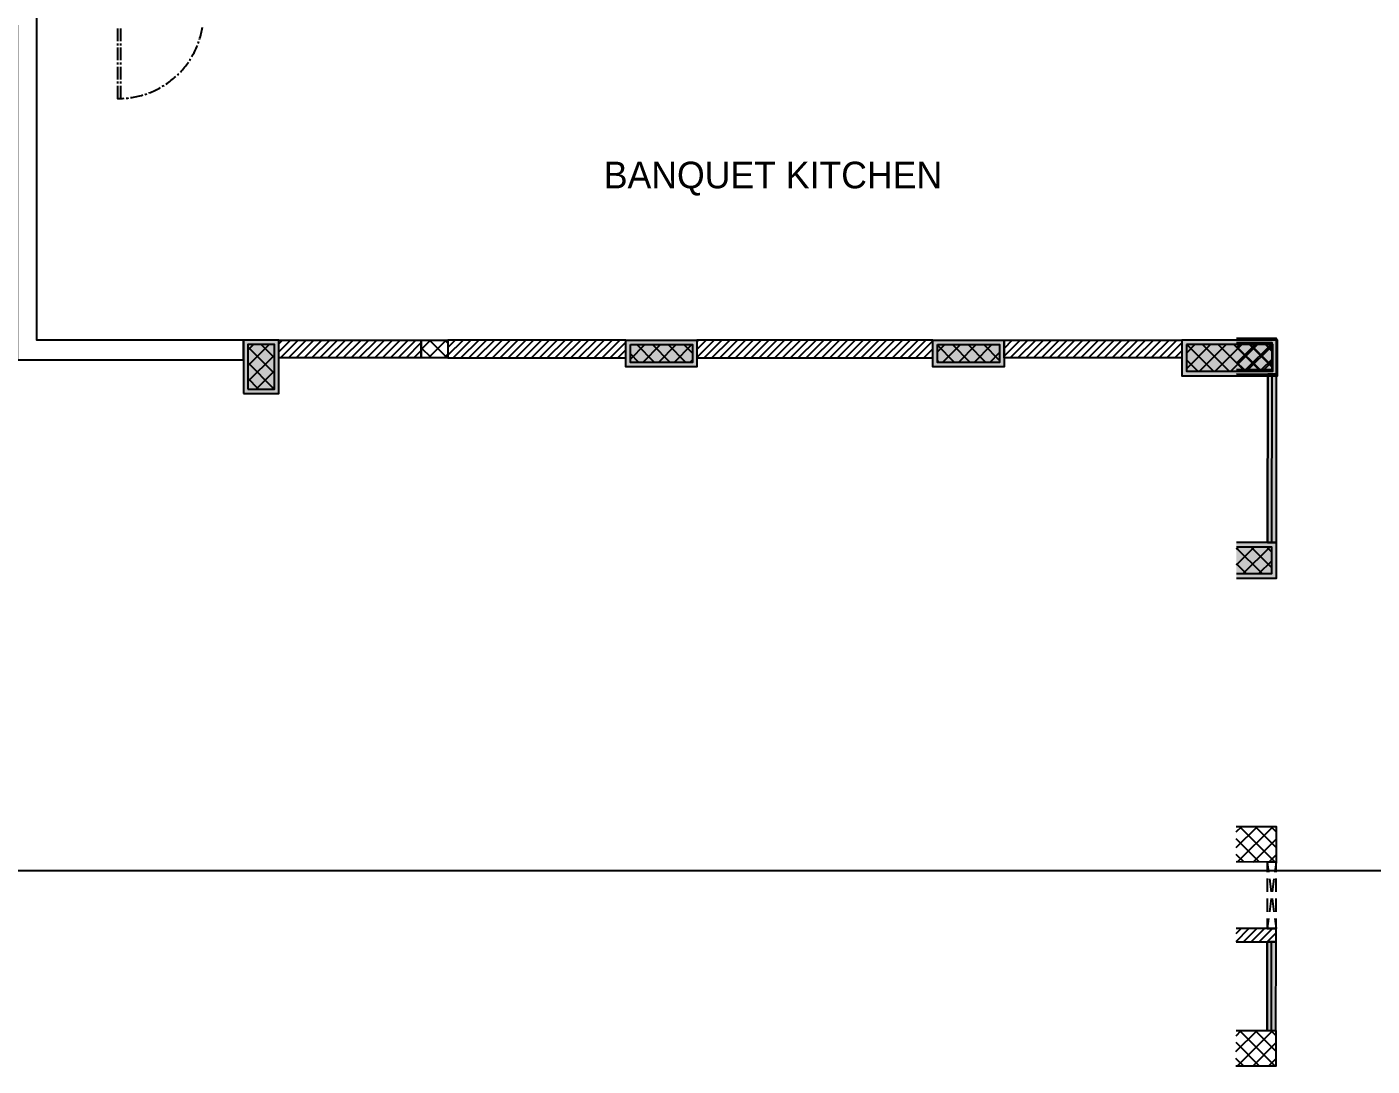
# Model space of a CAD drawing. Header units: millimetres. Extents: x -957 to 3394, y -3 to 3008.
# Drawn here: x -513 to 83, y 1147 to 1607 of the extents above; entities that cross this region are included whole.
import ezdxf

# ---------------------------------------------------------------- set-up
doc = ezdxf.new("R2010")
doc.units = ezdxf.units.MM
for name, color, linetype in [('HIDDEN', 7, 'CONTINUOUS'), ('PDF_0', 7, 'CONTINUOUS'), ('PDF_ELEVATION_5_LIGHT', 7, 'CONTINUOUS'), ('PDF_ELEVATION_HIDDEN', 7, 'CONTINUOUS'), ('PDF_FRAMING-COLUMN', 7, 'CONTINUOUS'), ('PDF_FRAMING-COLUMN_HATCH', 7, 'CONTINUOUS'), ('PDF_FSM-PODIUM-FRAMING_-_S', 7, 'CONTINUOUS'), ('PDF_HATCH_-_WALL', 7, 'CONTINUOUS'), ('PDF_I-DOOR-OPEN', 7, 'CONTINUOUS'), ('PDF_RCC', 7, 'CONTINUOUS'), ('PDF_TEXT', 7, 'CONTINUOUS'), ('PDF_WALL', 7, 'CONTINUOUS')]:
    doc.layers.add(name, color=color, linetype=linetype)
doc.styles.add('PDF_ARIAL', font='PDF_ARIAL')

msp = doc.modelspace()

# ---------------------------------------------------------------- linework, layer by layer
at = {"layer": 'HIDDEN'}
msp.add_lwpolyline([(436.18, 1918.86), (436.18, 2702.2), (-893.67, 2702.2), (-893.67, 1233.26), (436.18, 1233.26), (436.18, 1370.14)], close=True, dxfattribs=at)
at = {"layer": 'PDF_0', "color": 7}
for points in [[(36.94, 1378.64), (40.88, 1378.63), (40.94, 1453.36), (37.01, 1453.36)], [(36.94, 1378.64), (40.88, 1378.63), (40.94, 1453.36), (37.01, 1453.36)], [(36.76, 1162.32), (40.69, 1162.32), (40.73, 1201.65), (36.79, 1201.65)], [(36.76, 1162.32), (40.69, 1162.32), (40.73, 1201.65), (36.79, 1201.65)]]:
    msp.add_lwpolyline(points, close=True, dxfattribs=at)
for points in [[(36.94, 1378.64), (40.88, 1378.63), (37.01, 1453.36), (40.94, 1453.36)], [(36.94, 1378.64), (40.88, 1378.63), (37.01, 1453.36), (40.94, 1453.36)], [(36.76, 1162.32), (40.69, 1162.32), (36.79, 1201.65), (40.73, 1201.65)], [(36.76, 1162.32), (40.69, 1162.32), (36.79, 1201.65), (40.73, 1201.65)]]:
    msp.add_solid(points, dxfattribs=at)
at = {"layer": 'PDF_ELEVATION_5_LIGHT'}
for points in [[(36.94, 1378.64), (37.01, 1453.36)], [(36.94, 1378.64), (37.01, 1453.36)], [(38.91, 1378.64), (38.98, 1453.36)], [(38.91, 1378.64), (38.98, 1453.36)], [(40.88, 1378.63), (40.94, 1453.36)], [(40.88, 1378.63), (40.94, 1453.36)], [(36.76, 1162.32), (36.79, 1201.65)], [(36.76, 1162.32), (36.79, 1201.65)], [(38.73, 1162.32), (38.76, 1201.65)], [(38.73, 1162.32), (38.76, 1201.65)], [(40.69, 1162.32), (40.73, 1201.65)], [(40.69, 1162.32), (40.73, 1201.65)]]:
    msp.add_lwpolyline(points, dxfattribs=at)
at = {"layer": 'PDF_ELEVATION_HIDDEN'}
for points in [[(40.75, 1232.62), (40.76, 1237.05), (36.82, 1237.05), (36.82, 1232.63)], [(36.82, 1237.05), (37.42, 1232.53)], [(40.75, 1232.62), (40.76, 1237.05), (36.82, 1237.05), (36.82, 1232.62)], [(36.82, 1237.05), (37.42, 1232.53)], [(40.76, 1237.05), (40.15, 1232.53)], [(40.76, 1237.05), (40.15, 1232.53)], [(36.82, 1229.68), (36.81, 1223.78)], [(36.82, 1229.67), (36.81, 1223.78)], [(37.81, 1229.61), (38.58, 1223.76)], [(37.81, 1229.61), (38.58, 1223.76)], [(39.76, 1229.61), (38.97, 1223.76)], [(39.76, 1229.61), (38.97, 1223.76)], [(40.75, 1223.77), (40.75, 1229.67)], [(40.75, 1223.77), (40.75, 1229.67)], [(36.81, 1220.83), (36.8, 1214.93)], [(36.81, 1220.83), (36.8, 1214.93)], [(38.58, 1220.84), (37.8, 1214.99)], [(38.58, 1220.84), (37.8, 1214.99)], [(38.97, 1220.84), (39.75, 1214.99)], [(38.97, 1220.84), (39.75, 1214.99)], [(40.74, 1214.92), (40.74, 1220.82)], [(40.74, 1214.92), (40.74, 1220.82)], [(37.4, 1212.07), (36.8, 1207.55)], [(37.4, 1212.07), (36.8, 1207.55)], [(36.8, 1211.98), (36.8, 1207.55), (40.73, 1207.55), (40.74, 1211.97)], [(36.8, 1211.98), (36.8, 1207.55), (40.73, 1207.55), (40.74, 1211.97)], [(40.13, 1212.06), (40.73, 1207.55)], [(40.13, 1212.06), (40.73, 1207.55)]]:
    msp.add_lwpolyline(points, dxfattribs=at)
at = {"layer": 'PDF_FRAMING-COLUMN'}
for points in [[(-417.19, 1444.76), (-401.44, 1444.76), (-401.44, 1468.37), (-417.19, 1468.37)], [(-247.57, 1468.37), (-216.08, 1468.37), (-216.08, 1456.56), (-247.57, 1456.56)], [(-111.4, 1468.37), (-79.91, 1468.37), (-79.91, 1456.56), (-111.4, 1456.56)], [(-1.01, 1468.37), (-1.01, 1452.63), (41.3, 1452.63), (41.3, 1468.37)], [(-415.22, 1446.72), (-403.41, 1446.72), (-403.41, 1466.4), (-415.22, 1466.4)], [(-245.6, 1466.4), (-218.05, 1466.4), (-218.05, 1458.53), (-245.6, 1458.53)], [(-109.43, 1466.4), (-81.88, 1466.4), (-81.88, 1458.53), (-109.43, 1458.53)], [(0.96, 1466.4), (0.96, 1454.6), (39.33, 1454.6), (39.33, 1466.4)]]:
    msp.add_lwpolyline(points, close=True, dxfattribs=at)
for points in [[(23.22, 1453.38), (40.94, 1453.36), (40.95, 1469.09), (23.23, 1469.11)], [(23.22, 1455.34), (38.98, 1455.33), (38.99, 1467.13), (23.23, 1467.14)], [(23.14, 1362.92), (40.86, 1362.9), (40.88, 1378.63), (23.16, 1378.65)], [(23.14, 1364.88), (38.9, 1364.87), (38.91, 1376.67), (23.15, 1376.68)]]:
    msp.add_lwpolyline(points, dxfattribs=at)
at = {"layer": 'PDF_FRAMING-COLUMN_HATCH'}
for points in [[(-338.28, 1464.3), (-334.21, 1468.37)], [(-335.12, 1460.5), (-327.25, 1468.37)], [(-326.85, 1460.5), (-334.72, 1468.37)], [(-326.47, 1467.08), (-327.76, 1468.37)], [(-415.22, 1463.89), (-412.71, 1466.4)], [(-415.22, 1456.93), (-405.75, 1466.4)], [(-403.41, 1453.58), (-415.22, 1465.39)], [(-415.22, 1449.98), (-403.41, 1461.78)], [(-403.41, 1460.54), (-409.28, 1466.4)], [(-333.8, 1460.5), (-338.28, 1464.97)], [(-328.17, 1460.5), (-326.47, 1462.19)], [(-245.6, 1459.98), (-239.17, 1466.4)], [(-241.79, 1458.53), (-245.6, 1462.34)], [(-234.83, 1458.53), (-242.7, 1466.4)], [(-240.09, 1458.53), (-232.22, 1466.4)], [(-227.87, 1458.53), (-235.75, 1466.4)], [(-233.13, 1458.53), (-225.26, 1466.4)], [(-220.92, 1458.53), (-228.79, 1466.4)], [(-226.17, 1458.53), (-218.3, 1466.4)], [(-218.05, 1462.62), (-221.83, 1466.4)], [(-109.43, 1463.18), (-106.2, 1466.4)], [(-101.86, 1458.53), (-109.43, 1466.1)], [(-107.12, 1458.53), (-99.25, 1466.4)], [(-94.9, 1458.53), (-102.77, 1466.4)], [(-100.16, 1458.53), (-92.29, 1466.4)], [(-87.95, 1458.53), (-95.82, 1466.4)], [(-93.2, 1458.53), (-85.33, 1466.4)], [(-81.88, 1459.42), (-88.86, 1466.4)], [(-86.25, 1458.53), (-81.88, 1462.9)], [(-81.88, 1466.38), (-81.9, 1466.4)], [(0.96, 1462.65), (4.72, 1466.4)], [(0.96, 1455.69), (11.67, 1466.4)], [(12.99, 1454.6), (1.19, 1466.4)], [(6.82, 1454.6), (18.63, 1466.4)], [(19.95, 1454.6), (8.14, 1466.4)], [(13.78, 1454.6), (25.59, 1466.4)], [(26.91, 1454.6), (15.1, 1466.4)], [(20.74, 1454.6), (32.54, 1466.4)], [(33.86, 1454.6), (22.06, 1466.4)], [(23.22, 1458.17), (32.2, 1467.13)], [(23.23, 1465.12), (25.25, 1467.14)], [(33.51, 1455.33), (23.23, 1465.63)], [(27.35, 1455.34), (38.97, 1466.95)], [(27.69, 1454.6), (39.32, 1466.22)], [(38.97, 1456.83), (28.68, 1467.14)], [(39.32, 1456.1), (29.02, 1466.4)], [(38.97, 1463.78), (35.63, 1467.13)], [(39.32, 1463.05), (35.97, 1466.4)], [(-403.51, 1446.72), (-415.22, 1458.43)], [(-219.22, 1458.53), (-218.05, 1459.7)], [(-108.82, 1458.53), (-109.43, 1459.14)], [(6.04, 1454.6), (0.96, 1459.67)], [(26.56, 1455.34), (23.22, 1458.68)], [(34.3, 1455.33), (38.97, 1459.99)], [(34.65, 1454.6), (39.32, 1459.26)], [(-410.47, 1446.72), (-415.22, 1451.47)], [(-411.51, 1446.72), (-403.41, 1454.83)], [(-404.55, 1446.72), (-403.41, 1447.87)], [(23.15, 1375.72), (24.11, 1376.68)], [(23.15, 1368.77), (31.07, 1376.67)], [(34.5, 1364.87), (23.15, 1376.23)], [(26.21, 1364.88), (38.02, 1376.67)], [(38.89, 1367.43), (29.66, 1376.68)], [(38.9, 1374.38), (36.61, 1376.67)], [(27.54, 1364.88), (23.15, 1369.28)], [(33.16, 1364.87), (38.89, 1370.59)], [(23.04, 1243.41), (32.43, 1252.78)], [(23.05, 1250.36), (25.48, 1252.79)], [(23.64, 1237.06), (39.38, 1252.78)], [(40.28, 1237.04), (24.56, 1252.79)], [(40.76, 1243.52), (31.51, 1252.78)], [(40.77, 1250.47), (38.47, 1252.78)], [(33.33, 1237.05), (23.04, 1247.35)], [(30.59, 1237.05), (40.76, 1247.21)], [(26.37, 1237.06), (23.04, 1240.4)], [(37.54, 1237.05), (40.76, 1240.26)], [(22.96, 1153.03), (32.28, 1162.32)], [(22.97, 1159.98), (25.32, 1162.33)], [(23.48, 1146.6), (39.23, 1162.32)], [(40.28, 1146.59), (24.56, 1162.33)], [(40.68, 1153.13), (31.51, 1162.32)], [(40.69, 1160.09), (38.46, 1162.32)], [(33.32, 1146.59), (22.97, 1156.97)], [(30.44, 1146.59), (40.69, 1156.83)], [(26.37, 1146.6), (22.96, 1150.01)], [(37.39, 1146.59), (40.68, 1149.87)]]:
    msp.add_lwpolyline(points, dxfattribs=at)
for points in [[(-401.44, 1468.37), (-417.19, 1468.37), (-401.44, 1444.76), (-417.19, 1444.76)], [(-216.08, 1468.37), (-247.57, 1468.37), (-216.08, 1456.56), (-247.57, 1456.56)], [(-79.91, 1468.37), (-111.4, 1468.37), (-79.91, 1456.56), (-111.4, 1456.56)], [(41.3, 1468.37), (-1.01, 1468.37), (41.3, 1452.63), (-1.01, 1452.63)], [(23.22, 1453.38), (40.94, 1453.36), (23.23, 1469.11), (40.95, 1469.09)], [(-403.41, 1466.4), (-415.22, 1466.4), (-403.41, 1446.72), (-415.22, 1446.72)], [(-218.05, 1466.4), (-245.6, 1466.4), (-218.05, 1458.53), (-245.6, 1458.53)], [(-81.88, 1466.4), (-109.43, 1466.4), (-81.88, 1458.53), (-109.43, 1458.53)], [(39.33, 1466.4), (0.96, 1466.4), (39.33, 1454.6), (0.96, 1454.6)], [(23.22, 1455.34), (38.98, 1455.33), (23.23, 1467.14), (38.99, 1467.13)], [(23.14, 1362.92), (40.86, 1362.9), (23.16, 1378.65), (40.88, 1378.63)], [(23.14, 1364.88), (38.9, 1364.87), (23.15, 1376.68), (38.91, 1376.67)]]:
    msp.add_solid(points, dxfattribs=at)
at = {"layer": 'PDF_FSM-PODIUM-FRAMING_-_S'}
msp.add_lwpolyline([(-326.47, 1460.5), (-338.28, 1460.5), (-338.28, 1468.37), (-326.47, 1468.37)], close=True, dxfattribs=at)
for points in [[(23.05, 1252.79), (40.77, 1252.78), (40.76, 1237.04), (23.03, 1237.06)], [(22.97, 1162.33), (40.69, 1162.32), (40.68, 1146.58), (22.96, 1146.6)]]:
    msp.add_lwpolyline(points, dxfattribs=at)
at = {"layer": 'PDF_HATCH_-_WALL'}
for points in [[(-399.79, 1468.37), (-401.44, 1466.72)], [(-396.31, 1468.37), (-401.44, 1463.24)], [(-392.84, 1468.37), (-400.71, 1460.5)], [(-389.36, 1468.37), (-397.23, 1460.5)], [(-385.88, 1468.37), (-393.75, 1460.5)], [(-382.4, 1468.37), (-390.27, 1460.5)], [(-378.92, 1468.37), (-386.79, 1460.5)], [(-375.44, 1468.37), (-383.31, 1460.5)], [(-371.96, 1468.37), (-379.84, 1460.5)], [(-368.49, 1468.37), (-376.36, 1460.5)], [(-365.01, 1468.37), (-372.88, 1460.5)], [(-361.53, 1468.37), (-369.4, 1460.5)], [(-358.05, 1468.37), (-365.92, 1460.5)], [(-354.57, 1468.37), (-362.44, 1460.5)], [(-351.09, 1468.37), (-358.96, 1460.5)], [(-347.62, 1468.37), (-355.49, 1460.5)], [(-344.14, 1468.37), (-352.01, 1460.5)], [(-340.66, 1468.37), (-348.53, 1460.5)], [(-323.27, 1468.37), (-326.47, 1465.16)], [(-319.79, 1468.37), (-326.47, 1461.69)], [(-316.31, 1468.37), (-324.18, 1460.5)], [(-312.83, 1468.37), (-320.7, 1460.5)], [(-309.35, 1468.37), (-317.22, 1460.5)], [(-305.87, 1468.37), (-313.74, 1460.5)], [(-302.39, 1468.37), (-310.27, 1460.5)], [(-298.92, 1468.37), (-306.79, 1460.5)], [(-295.44, 1468.37), (-303.31, 1460.5)], [(-291.96, 1468.37), (-299.83, 1460.5)], [(-288.48, 1468.37), (-296.35, 1460.5)], [(-285, 1468.37), (-292.87, 1460.5)], [(-281.52, 1468.37), (-289.39, 1460.5)], [(-278.05, 1468.37), (-285.92, 1460.5)], [(-274.57, 1468.37), (-282.44, 1460.5)], [(-271.09, 1468.37), (-278.96, 1460.5)], [(-267.61, 1468.37), (-275.48, 1460.5)], [(-264.13, 1468.37), (-272, 1460.5)], [(-260.65, 1468.37), (-268.52, 1460.5)], [(-257.17, 1468.37), (-265.05, 1460.5)], [(-253.7, 1468.37), (-261.57, 1460.5)], [(-250.22, 1468.37), (-258.09, 1460.5)], [(-247.57, 1467.54), (-254.61, 1460.5)], [(-215.43, 1468.37), (-216.08, 1467.72)], [(-211.95, 1468.37), (-216.08, 1464.24)], [(-208.47, 1468.37), (-216.08, 1460.76)], [(-205, 1468.37), (-212.87, 1460.5)], [(-201.52, 1468.37), (-209.39, 1460.5)], [(-198.04, 1468.37), (-205.91, 1460.5)], [(-194.56, 1468.37), (-202.43, 1460.5)], [(-191.08, 1468.37), (-198.95, 1460.5)], [(-187.6, 1468.37), (-195.47, 1460.5)], [(-184.13, 1468.37), (-192, 1460.5)], [(-180.65, 1468.37), (-188.52, 1460.5)], [(-177.17, 1468.37), (-185.04, 1460.5)], [(-173.69, 1468.37), (-181.56, 1460.5)], [(-170.21, 1468.37), (-178.08, 1460.5)], [(-166.73, 1468.37), (-174.6, 1460.5)], [(-163.25, 1468.37), (-171.13, 1460.5)], [(-159.78, 1468.37), (-167.65, 1460.5)], [(-156.3, 1468.37), (-164.17, 1460.5)], [(-152.82, 1468.37), (-160.69, 1460.5)], [(-149.34, 1468.37), (-157.21, 1460.5)], [(-145.86, 1468.37), (-153.73, 1460.5)], [(-142.38, 1468.37), (-150.25, 1460.5)], [(-138.9, 1468.37), (-146.78, 1460.5)], [(-135.43, 1468.37), (-143.3, 1460.5)], [(-131.95, 1468.37), (-139.82, 1460.5)], [(-128.47, 1468.37), (-136.34, 1460.5)], [(-124.99, 1468.37), (-132.86, 1460.5)], [(-121.51, 1468.37), (-129.38, 1460.5)], [(-118.03, 1468.37), (-125.9, 1460.5)], [(-114.56, 1468.37), (-122.43, 1460.5)], [(-111.4, 1468.05), (-118.95, 1460.5)], [(-79.77, 1468.37), (-79.91, 1468.23)], [(-76.29, 1468.37), (-79.91, 1464.75)], [(-72.81, 1468.37), (-79.91, 1461.27)], [(-69.33, 1468.37), (-77.21, 1460.5)], [(-65.86, 1468.37), (-73.73, 1460.5)], [(-62.38, 1468.37), (-70.25, 1460.5)], [(-58.9, 1468.37), (-66.77, 1460.5)], [(-55.42, 1468.37), (-63.29, 1460.5)], [(-51.94, 1468.37), (-59.81, 1460.5)], [(-48.46, 1468.37), (-56.33, 1460.5)], [(-44.99, 1468.37), (-52.86, 1460.5)], [(-41.51, 1468.37), (-49.38, 1460.5)], [(-38.03, 1468.37), (-45.9, 1460.5)], [(-34.55, 1468.37), (-42.42, 1460.5)], [(-31.07, 1468.37), (-38.94, 1460.5)], [(-27.59, 1468.37), (-35.46, 1460.5)], [(-24.11, 1468.37), (-31.98, 1460.5)], [(-20.64, 1468.37), (-28.51, 1460.5)], [(-17.16, 1468.37), (-25.03, 1460.5)], [(-13.68, 1468.37), (-21.55, 1460.5)], [(-10.2, 1468.37), (-18.07, 1460.5)], [(-6.72, 1468.37), (-14.59, 1460.5)], [(-3.24, 1468.37), (-11.11, 1460.5)], [(-338.28, 1467.27), (-345.05, 1460.5)], [(-338.28, 1463.79), (-341.57, 1460.5)], [(-247.57, 1464.06), (-251.13, 1460.5)], [(-111.4, 1464.57), (-115.47, 1460.5)], [(-1.01, 1467.13), (-7.64, 1460.5)], [(-1.01, 1463.65), (-4.16, 1460.5)], [(-247.57, 1460.59), (-247.65, 1460.5)], [(-111.4, 1461.09), (-111.99, 1460.5)]]:
    msp.add_lwpolyline(points, close=True, dxfattribs=at)
for points in [[(23, 1201.86), (28.71, 1207.56)], [(23.01, 1205.34), (25.23, 1207.56)], [(26.28, 1201.66), (32.18, 1207.55)], [(29.75, 1201.66), (35.66, 1207.55)], [(33.23, 1201.65), (39.14, 1207.55)], [(36.71, 1201.65), (40.73, 1205.67)], [(40.18, 1201.65), (40.73, 1202.19)]]:
    msp.add_lwpolyline(points, dxfattribs=at)
at = {"layer": 'PDF_I-DOOR-OPEN'}
for points in [[(-473.07, 1606.48), (-473.07, 1600.85)], [(-471.49, 1600.85), (-471.49, 1606.48)], [(-473.07, 1599.92), (-473.07, 1598.98)], [(-471.49, 1598.98), (-471.49, 1599.92)], [(-473.07, 1598.04), (-473.07, 1592.42)], [(-471.49, 1592.42), (-471.49, 1598.04)], [(-473.07, 1591.48), (-473.07, 1590.54)], [(-473.07, 1589.61), (-473.07, 1583.98)], [(-471.49, 1590.54), (-471.49, 1591.48)], [(-471.49, 1583.98), (-471.49, 1589.61)], [(-473.07, 1583.05), (-473.07, 1582.11)], [(-473.07, 1581.17), (-473.07, 1575.55), (-471.49, 1575.55), (-471.49, 1581.17)], [(-471.49, 1582.11), (-471.49, 1583.05)]]:
    msp.add_lwpolyline(points, dxfattribs=at)
for centre, radius, start, end in [((-472.29, 1612.94), 37.4, 342.39778, 351.01217), ((-472.29, 1612.94), 37.4, 329.47712, 338.09129), ((-472.36, 1612.97), 37.47, 339.52845, 340.96151), ((-472.31, 1612.95), 37.41, 326.60664, 328.04175), ((-472.29, 1612.94), 37.4, 316.55633, 325.17104), ((-472.25, 1612.87), 37.32, 300.76301, 302.20192), ((-472.29, 1612.94), 37.4, 303.6357, 312.25015), ((-472.25, 1612.9), 37.34, 313.684, 315.12191), ((-472.3, 1612.94), 37.4, 268.81487, 273.48784), ((-472.3, 1613), 37.46, 274.92304, 276.35655), ((-472.3, 1612.95), 37.4, 277.79458, 286.40814), ((-472.29, 1612.92), 37.38, 287.84268, 289.27917), ((-472.29, 1612.94), 37.4, 290.71519, 299.32922)]:
    msp.add_arc(centre, radius, start, end, dxfattribs=at)
at = {"layer": 'PDF_RCC'}
msp.add_lwpolyline([(-508.8, 1616.82), (-508.8, 1950.47), (-517.54, 1950.47), (-517.54, 1616.82), (-769.41, 1616.82), (-769.41, 1608.08), (-517.54, 1608.08), (-517.54, 1459.63), (-417.19, 1459.63), (-417.19, 1468.37), (-508.8, 1468.37), (-508.8, 1608.08)], close=True, dxfattribs=at)
at = {"layer": 'PDF_WALL'}
for points in [[(-401.44, 1468.37), (-338.28, 1468.37), (-338.28, 1460.5), (-401.44, 1460.5)], [(-401.44, 1468.37), (-338.28, 1468.37), (-338.28, 1460.5), (-401.44, 1460.5)], [(-326.47, 1460.5), (-247.57, 1460.5), (-247.57, 1468.37), (-326.47, 1468.37)], [(-326.47, 1460.5), (-247.57, 1460.5), (-247.57, 1468.37), (-326.47, 1468.37)], [(-216.08, 1460.5), (-111.4, 1460.5), (-111.4, 1468.37), (-216.08, 1468.37)], [(-216.08, 1460.5), (-111.4, 1460.5), (-111.4, 1468.37), (-216.08, 1468.37)], [(-79.91, 1460.5), (-79.91, 1468.37), (-1.01, 1468.37), (-1.01, 1460.5)], [(-79.91, 1460.5), (-79.91, 1468.37), (-1.01, 1468.37), (-1.01, 1460.5)]]:
    msp.add_lwpolyline(points, close=True, dxfattribs=at)
for points in [[(37.01, 1453.36), (40.94, 1453.36)], [(37.01, 1453.36), (40.94, 1453.36)], [(37.36, 1452.63), (41.3, 1452.63)], [(37.36, 1452.63), (41.3, 1452.63)], [(36.94, 1378.64), (40.88, 1378.63)], [(36.94, 1378.64), (40.88, 1378.63)], [(23, 1201.66), (40.73, 1201.65), (40.73, 1207.55), (23.01, 1207.56)], [(36.79, 1201.65), (40.73, 1201.65)], [(36.79, 1201.65), (40.73, 1201.65)], [(36.76, 1162.32), (40.69, 1162.32)], [(36.76, 1162.32), (40.69, 1162.32)]]:
    msp.add_lwpolyline(points, dxfattribs=at)

# ---------------------------------------------------------------- texts
at = {"layer": 'PDF_TEXT', "insert": (-257.36, 1532.44), "char_height": 11.8065, "width": 143.9731, "attachment_point": 7, "style": 'PDF_ARIAL'}
msp.add_mtext('BANQUET KITCHEN', dxfattribs=at)

doc.saveas('drawing.dxf')
